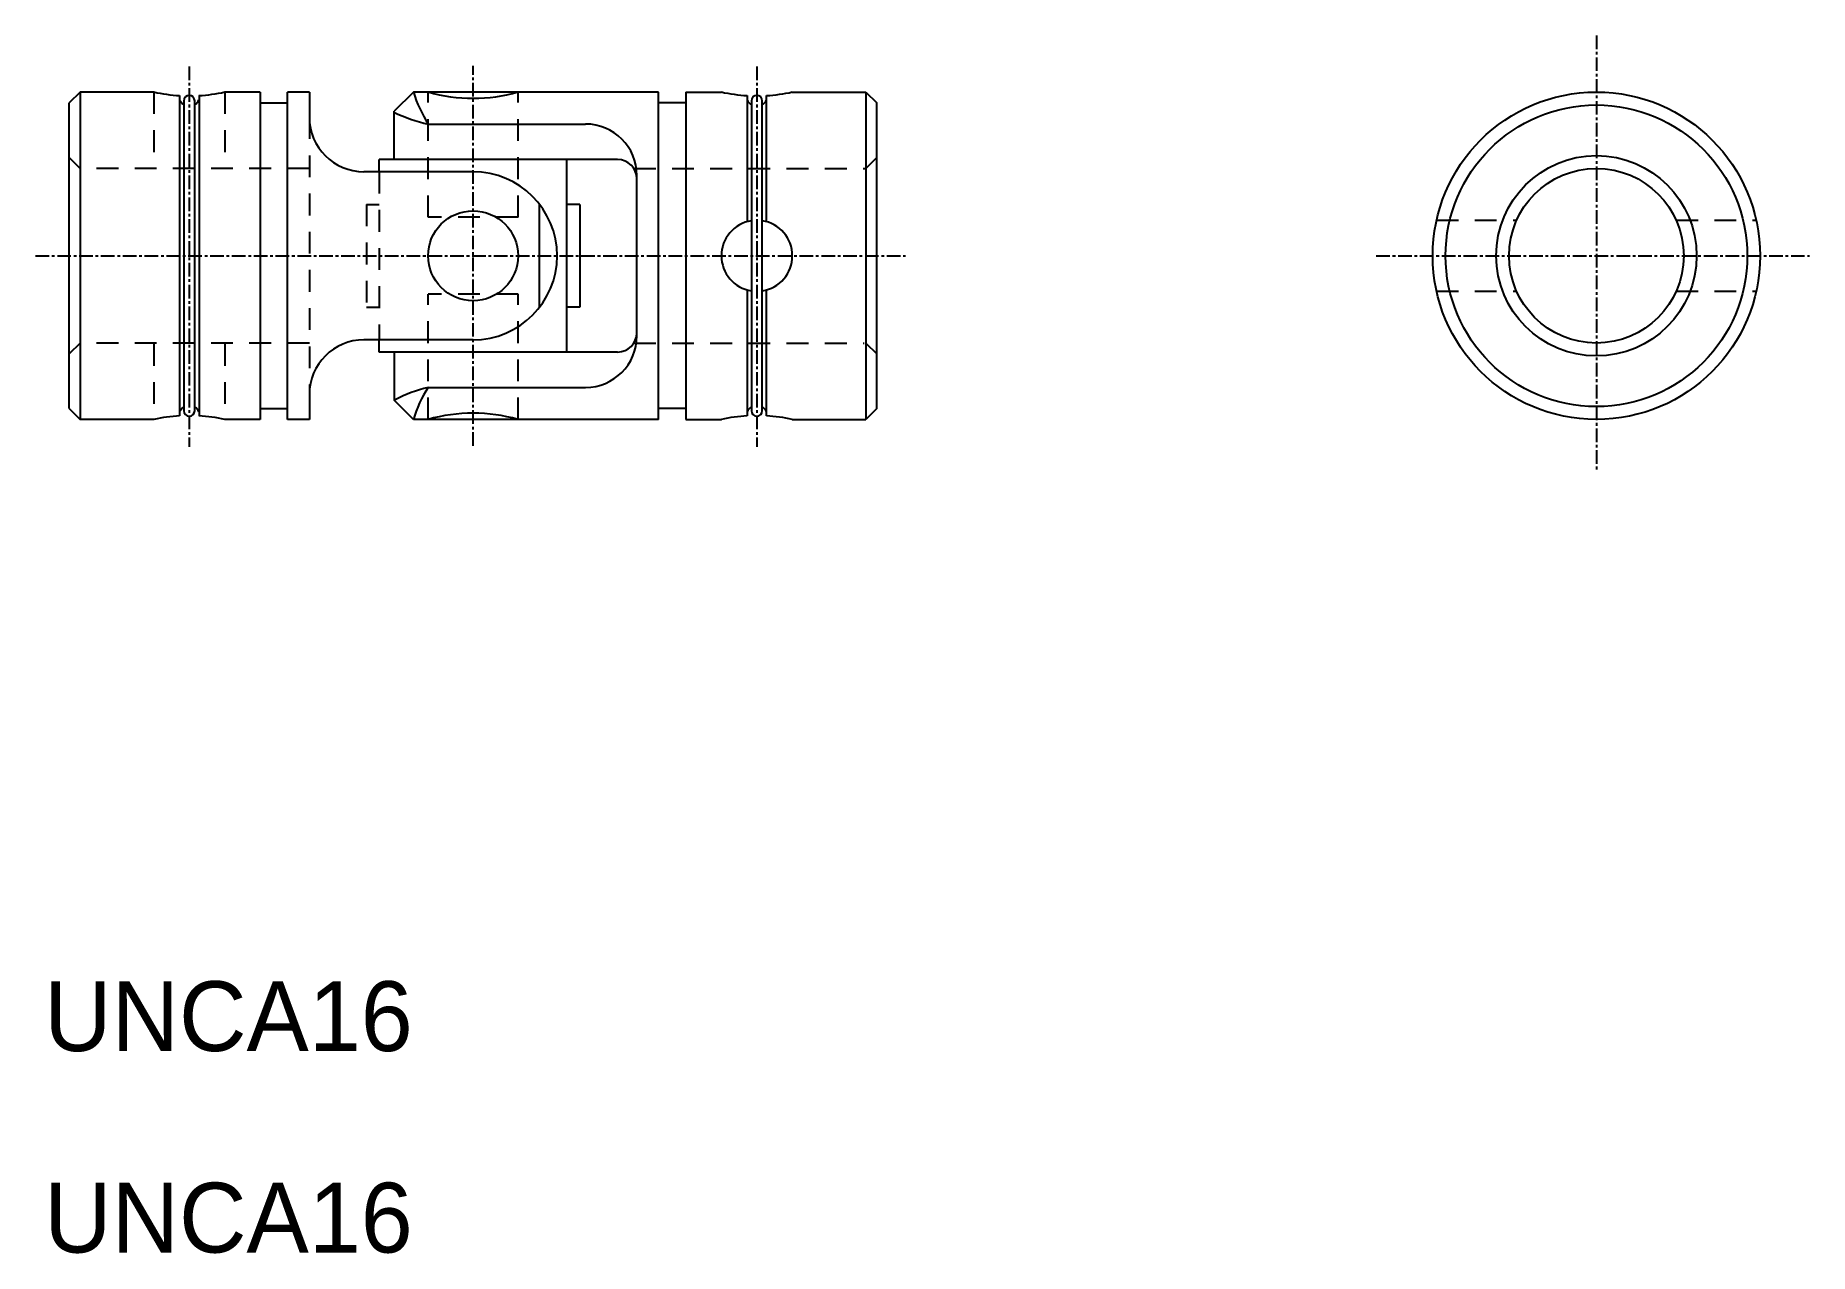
# Model space of a CAD drawing. Extents: x 154 to 317, y 91 to 203.
import ezdxf

# ---------------------------------------------------------------- set-up
doc = ezdxf.new("R2010")
doc.units = 0
doc.linetypes.add('CENTER', pattern=[2, 1.25, -0.25, 0.25, -0.25])
doc.linetypes.add('DASHED', pattern=[3.5, 2, -1.5])
doc.layers.get('0').update_dxf_attribs({"linetype": 'CONTINUOUS'})
doc.layers.add('CENTER', color=1, linetype='CENTER')

msp = doc.modelspace()

# ---------------------------------------------------------------- linework, layer by layer
for p, q in [((158.33, 197.58), (157.33, 196.58)), ((158.33, 197.58), (158.33, 167.58)), ((165.08, 197.58), (158.33, 197.58)), ((167.45, 167.91), (167.45, 197.25)), ((169.22, 197.25), (169.22, 167.91)), ((174.83, 197.58), (171.58, 197.58)), ((174.83, 197.58), (174.83, 167.58)), ((177.33, 167.58), (177.33, 197.58)), ((179.33, 197.58), (177.33, 197.58)), ((179.33, 197.58), (179.33, 195.28)), ((188.86, 197.58), (187.1, 195.82)), ((211.33, 197.58), (188.86, 197.58)), ((211.33, 167.58), (211.33, 197.58)), ((213.83, 197.58), (213.83, 167.58)), ((213.83, 197.58), (217.08, 197.58)), ((219.45, 197.25), (219.45, 185.71)), ((221.22, 185.71), (221.22, 197.25)), ((223.58, 197.58), (230.33, 197.58)), ((230.33, 197.58), (230.33, 167.58)), ((230.33, 197.58), (231.33, 196.58)), ((157.33, 168.58), (157.33, 196.58)), ((174.83, 196.58), (177.33, 196.58)), ((187.1, 191.41), (187.1, 195.82)), ((213.83, 196.58), (211.33, 196.58)), ((231.33, 168.58), (231.33, 196.58)), ((190.21, 194.64), (204.63, 194.64)), ((194.33, 190.28), (184.33, 190.28)), ((207.57, 191.41), (185.74, 191.41)), ((185.74, 190.28), (185.74, 191.41)), ((202.92, 173.76), (202.92, 191.41)), ((209.33, 175.23), (209.33, 189.94)), ((200.39, 187.33), (200.39, 177.83)), ((204.1, 187.29), (202.92, 187.29)), ((204.1, 187.29), (204.1, 177.88)), ((157.33, 182.58), (157.33, 182.58)), ((219.45, 179.45), (219.45, 167.91)), ((221.22, 167.91), (221.22, 179.45)), ((204.1, 177.88), (202.92, 177.88)), ((157.33, 175.58), (157.33, 175.58)), ((194.33, 174.88), (184.33, 174.88)), ((185.74, 173.76), (185.74, 174.88)), ((207.57, 173.76), (185.74, 173.76)), ((187.1, 173.76), (187.1, 169.35)), ((179.33, 169.88), (179.33, 167.58)), ((188.86, 167.58), (187.1, 169.35)), ((190.21, 170.52), (204.63, 170.52)), ((157.33, 168.58), (158.33, 167.58)), ((165.08, 167.58), (158.33, 167.58)), ((174.83, 167.58), (171.58, 167.58)), ((174.83, 168.58), (177.33, 168.58)), ((179.33, 167.58), (177.33, 167.58)), ((211.33, 167.58), (188.86, 167.58)), ((213.83, 168.58), (211.33, 168.58)), ((213.83, 167.58), (217.08, 167.58)), ((223.58, 167.58), (230.33, 167.58)), ((231.33, 168.58), (230.33, 167.58))]:
    msp.add_line(p, q)
at = {"color": 3, "linetype": 'DASHED'}
for p, q in [((165.08, 197.58), (165.08, 190.66)), ((171.58, 197.58), (171.58, 190.66)), ((190.21, 186.11), (190.21, 197.58)), ((198.45, 186.11), (198.45, 197.58)), ((179.33, 195.28), (179.33, 169.88)), ((158.33, 190.58), (157.33, 191.58)), ((179.33, 190.58), (158.33, 190.58)), ((185.74, 190.28), (185.74, 174.88)), ((209.06, 190.58), (230.33, 190.58)), ((230.33, 190.58), (231.33, 191.58)), ((184.57, 187.29), (184.57, 177.88)), ((184.57, 187.29), (185.74, 187.29)), ((198.45, 186.11), (190.21, 186.11)), ((282.61, 185.83), (289.94, 185.83)), ((304.56, 185.83), (311.9, 185.83)), ((198.45, 179.05), (190.21, 179.05)), ((190.21, 167.58), (190.21, 179.05)), ((198.45, 167.58), (198.45, 179.05)), ((282.61, 179.33), (289.94, 179.33)), ((304.56, 179.33), (311.9, 179.33)), ((184.57, 177.88), (185.74, 177.88)), ((158.33, 174.58), (157.33, 173.58)), ((179.33, 174.58), (158.33, 174.58)), ((165.08, 174.51), (165.08, 167.58)), ((171.58, 174.51), (171.58, 167.58)), ((209.06, 174.58), (230.16, 174.58)), ((230.33, 174.58), (231.33, 173.58))]:
    msp.add_line(p, q, dxfattribs=at)
at = {"linetype": 'CONTINUOUS'}
for p, q in [((167.83, 196.78), (167.83, 168.38)), ((168.83, 168.38), (168.83, 196.78)), ((219.83, 196.78), (219.83, 168.38)), ((220.83, 168.38), (220.83, 196.78))]:
    msp.add_line(p, q, dxfattribs=at)
for centre, radius in [((297.25, 182.58), 15), ((297.25, 182.58), 13.82), ((297.25, 182.58), 9.18), ((297.25, 182.58), 8), ((194.33, 182.58), 4.12)]:
    msp.add_circle(centre, radius)
for centre, radius, start, end in [((168.33, 212.23), 15, 257.4868, 266.6246), ((168.33, 197.23), 0.95, 201.6181, 238.2431), ((168.33, 196.78), 0.5, 0, 180), ((168.33, 197.23), 0.95, 301.7569, 338.3819), ((168.33, 212.23), 15, 273.3754, 282.5132), ((200.13, 200.98), 11.76, 196.7742, 212.6003), ((194.33, 212.01), 15, 254.0672, 285.9328), ((220.33, 212.23), 15, 257.4868, 266.6246), ((220.33, 197.23), 0.95, 201.6182, 238.2431), ((220.33, 196.78), 0.5, 0, 180), ((220.33, 197.23), 0.95, 301.7569, 338.3818), ((220.33, 212.23), 15, 273.3754, 282.5132), ((184.33, 195.28), 5, 180, 270), ((193.55, 209.27), 15, 244.3798, 257.1678), ((204.63, 189.94), 4.71, 0, 90), ((194.33, 182.58), 7.7, 270, 90), ((207.57, 189.64), 1.76, 0, 90), ((220.33, 182.58), 3.25, 98.8499, 261.1501), ((220.33, 182.58), 3.25, 278.8499, 81.1501), ((184.33, 169.88), 5, 90, 180), ((204.63, 175.23), 4.71, 270, 0), ((207.57, 175.52), 1.76, 270, 0), ((193.92, 155.99), 15, 104.323, 116.6626), ((200.12, 164.18), 11.76, 147.3891, 163.206), ((168.33, 152.94), 15, 93.3754, 102.5133), ((168.33, 167.93), 0.95, 121.7569, 158.3818), ((168.33, 168.38), 0.5, 180, 0), ((168.33, 167.93), 0.95, 21.6182, 58.2431), ((168.33, 152.94), 15, 77.4867, 86.6246), ((194.33, 153.16), 15, 74.0672, 105.9328), ((220.33, 152.94), 15, 93.3754, 102.5133), ((220.33, 167.93), 0.95, 121.7569, 158.3817), ((220.33, 168.38), 0.5, 180, 0), ((220.33, 167.93), 0.95, 21.6183, 58.2431), ((220.33, 152.94), 15, 77.4867, 86.6246)]:
    msp.add_arc(centre, radius, start, end)
at = {"layer": 'CENTER', "color": 1, "linetype": 'CENTER'}
for p, q in [((297.25, 202.76), (297.25, 162.95)), ((168.33, 199.93), (168.33, 165.08)), ((194.33, 165.17), (194.33, 199.99)), ((220.33, 199.93), (220.33, 165.08)), ((154.24, 182.58), (233.94, 182.58)), ((277.08, 182.58), (316.78, 182.58))]:
    msp.add_line(p, q, dxfattribs=at)

# ---------------------------------------------------------------- texts
for p in [(155.03, 109.71), (155.03, 91.25)]:
    msp.add_text('UNCA16', height=6.4).set_placement(p)

doc.saveas('drawing.dxf')
